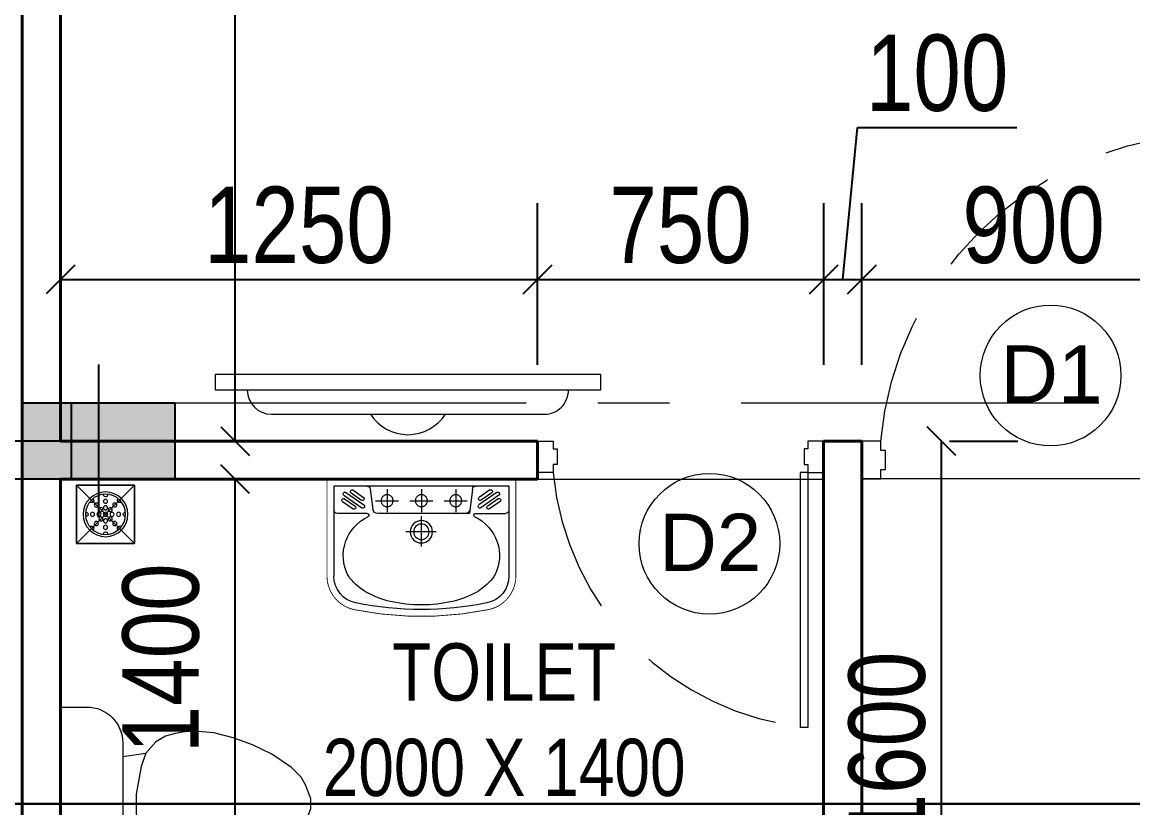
# Model space of a CAD drawing. Header units: metres. Extents: x 1689 to 2066, y 219 to 408.
# Drawn here: x 1902.657 to 1905.567, y 341.086 to 343.144 of the extents above; entities that cross this region are included whole.
import ezdxf

# ---------------------------------------------------------------- set-up
doc = ezdxf.new("R2010")
doc.units = ezdxf.units.M
doc.header["$LTSCALE"] = 1.5
for name, pattern in [('00_toilet$0$8th floor plan$0$HIDDEN', [0.375, 0.25, -0.125]), ('CENTER', [2, 1.25, -0.25, 0.25, -0.25]), ('HIDDEN', [0.375, 0.25, -0.125])]:
    doc.linetypes.add(name, pattern=pattern)
for name, color, linetype, lineweight in [('A- DOOR WINDOW TAGS', 7, 'Continuous', 5), ('A-DOOR', 13, 'Continuous', 13), ('A-FIXTURES', 127, 'Continuous', 5), ('A-FURNITURE', 252, 'Continuous', 5), ('A-GRID', 252, 'CENTER', 5), ('A-SYMBOL', 252, 'Continuous', 5), ('A-WALL', 1, 'Continuous', 40), ('A-Working Dimension', 42, 'Continuous', 5)]:
    doc.layers.add(name, color=color, linetype=linetype, lineweight=lineweight)
for name, color, linetype in [('A-COLUMN', 7, 'Continuous'), ('A-Text', 7, 'Continuous'), ('COLUMN', 70, 'Continuous')]:
    doc.layers.add(name, color=color, linetype=linetype)
doc.styles.add('DIM', font='arial.ttf', dxfattribs={"width": 0.8, "height": 0.2})
doc.styles.add('Roman', font='romans.shx', dxfattribs={"bigfont": 'bigfont.shx'})
doc.styles.get("Standard").update_dxf_attribs({"font": 'arial.ttf', "height": 0.2})
doc.dimstyles.new('W-DIM', dxfattribs={"dimtxt": 0.125, "dimasz": 0.075, "dimexe": 0.2, "dimexo": 0.2, "dimgap": 0.04, "dimtad": 1, "dimdec": 0, "dimlfac": 1000, "dimzin": 0, "dimdsep": 46, "dimtxsty": 'DIM', "dimblk": 'OBLIQUE', "dimcen": 0.09, "dimclrt": 7, "dimadec": 0, "dimazin": 0, "dimtfac": 1, "dimtdec": 0, "dimtofl": 0, "dimtmove": 0, "dimatfit": 3, "dimldrblk": 'OPEN90', "dimfxl": 0.1, "dimtolj": 1, "dimtzin": 0, "dimarcsym": 0})
doc.dimstyles.new('Working Dim', dxfattribs={"dimtxt": 0.125, "dimasz": 0.15, "dimexe": 0.09, "dimexo": 0.0625, "dimgap": 0, "dimtad": 0, "dimdec": 0, "dimlfac": 1000, "dimzin": 0, "dimdsep": 46, "dimtxsty": 'Standard', "dimblk": 'OBLIQUE', "dimcen": 0.09, "dimse1": 1, "dimse2": 1, "dimclrd": 256, "dimclre": 256, "dimadec": 0, "dimazin": 0, "dimtfac": 1, "dimtdec": 0, "dimtofl": 0, "dimtmove": 1, "dimatfit": 3, "dimldrblk": 'OBLIQUE', "dimfxl": 1, "dimtolj": 1, "dimtzin": 0, "dimlwd": -1, "dimlwe": -1, "dimarcsym": 0})
pattern_1 = [(0, (0, 0), (0, 6.985), [5.08, -1.905]), (90, (0, 0), (-6.985, 4e-16), [5.08, -1.905])]

# ---------------------------------------------------------------- blocks, each defined once
blk = doc.blocks.new('DOOR 1000 MM')
at = {"layer": 'A-DOOR'}
for p, q in [((0, 0.2714), (-0.0001, -0.6189)), ((0.0275, 0.2714), (0, 0.2714)), ((0.0275, 0.2714), (0.0273, -0.6189)), ((0.0273, -0.6189), (-0.0001, -0.6189))]:
    blk.add_line(p, q, dxfattribs=at)
for points in [[(-0.8628, 0.2989), (-0.8628, 0.2715), (-0.9177, 0.2715), (-0.9177, 0.3812), (-0.8628, 0.3812), (-0.8628, 0.3538), (-0.8491, 0.3538), (-0.8491, 0.2989)], [(0.0275, 0.2988), (0.0275, 0.2714), (0.0823, 0.2714), (0.0823, 0.3811), (0.0275, 0.3811), (0.0275, 0.3537), (0.0138, 0.3537), (0.0138, 0.2988)]]:
    blk.add_lwpolyline(points, close=True, dxfattribs=at)
at = {"layer": 'A-DOOR', "color": 150, "linetype": 'HIDDEN'}
blk.add_arc((0.1189, 0.3628), 0.9859, 185.3116, 264.6729, dxfattribs=at)
blk = doc.blocks.new('DOOR 750 MM')
at = {"layer": 'A-DOOR', "lineweight": 5}
for p, q in [((0, 0), (-0.0001, -0.6677)), ((0.0206, 0), (0, 0)), ((0.0206, 0), (0.0205, -0.6677)), ((0.0205, -0.6677), (-0.0001, -0.6677))]:
    blk.add_line(p, q, dxfattribs=at)
for points in [[(-0.6471, 0.0207), (-0.6471, 0.0001), (-0.6883, 0.0001), (-0.6883, 0.0824), (-0.6471, 0.0824), (-0.6471, 0.0618), (-0.6368, 0.0618), (-0.6368, 0.0207)], [(0.0206, 0.0206), (0.0206, 0), (0.0617, 0), (0.0617, 0.0823), (0.0206, 0.0823), (0.0206, 0.0617), (0.0103, 0.0617), (0.0103, 0.0206)]]:
    blk.add_lwpolyline(points, close=True, dxfattribs=at)
at = {"layer": 'A-DOOR', "color": 150, "linetype": 'HIDDEN', "lineweight": 5}
blk.add_arc((0.0891, 0.0685), 0.7394, 185.3116, 264.6729, dxfattribs=at)
blk = doc.blocks.new('A$C7F4022AB')
at = {"layer": 'A-FIXTURES'}
for p, q in [((0, 253.4, 0), (-69, 253.4, 0)), ((-452.9, 172.4, 0), (-401.9, 186.1, 0)), ((-401.9, 186.1, 0), (-351.3, 190.5, 0)), ((-351.3, 190.5, 0), (-326, 188.3, 0)), ((-326, 188.3, 0), (-300.5, 183.8, 0)), ((-300.5, 183.8, 0), (-275.1, 177, 0)), ((-275.1, 177, 0), (-249.7, 162.6, 0)), ((-554.5, 130.2, 0), (-503.7, 153.9, 0)), ((-503.7, 153.9, 0), (-452.9, 172.4, 0)), ((-249.7, 162.6, 0), (-224.3, 132.3, 0)), ((-163.7, 158.8, 0), (-163.7, -158.7, 0)), ((-605.3, 95, 0), (-554.5, 130.2, 0)), ((-224.3, 132.3, 0), (-211.6, 97.4, 0)), ((-163.7, 123.5, 0), (-224.3, 132.3, 0)), ((-630.7, 69.6, 0), (-605.3, 95, 0)), ((-211.6, 97.4, 0), (-198.9, 25.4, 0)), ((-643.4, 47.6, 0), (-630.7, 69.6, 0)), ((-656.1, 12.7, 0), (-643.4, 47.6, 0)), ((-656.1, -12.7, 0), (-656.1, 12.7, 0)), ((-198.9, 25.4, 0), (-198.9, -25.4, 0)), ((-643.4, -47.6, 0), (-656.1, -12.7, 0)), ((-198.9, -25.4, 0), (-211.6, -97.4, 0)), ((-630.7, -69.6, 0), (-643.4, -47.6, 0)), ((-605.3, -95, 0), (-630.7, -69.6, 0)), ((-554.5, -130.2, 0), (-605.3, -95, 0)), ((-211.6, -97.4, 0), (-224.3, -132.3, 0)), ((-503.7, -153.9, 0), (-554.5, -130.2, 0)), ((-224.3, -132.3, 0), (-249.7, -162.6, 0)), ((-163.7, -123.5, 0), (-224.3, -132.3, 0)), ((-452.9, -172.4, 0), (-503.7, -153.9, 0)), ((-401.9, -186.1, 0), (-452.9, -172.4, 0)), ((-249.7, -162.6, 0), (-275.1, -177, 0)), ((-351.3, -190.5, 0), (-401.9, -186.1, 0)), ((-326, -188.3, 0), (-351.3, -190.5, 0)), ((-300.5, -183.8, 0), (-326, -188.3, 0)), ((-275.1, -177, 0), (-300.5, -183.8, 0)), ((-69, -253.4, 0), (0, -253.4, 0))]:
    blk.add_line(p, q, dxfattribs=at)
blk.add_lwpolyline([(0, -253.4), (0, 253.4)], dxfattribs=at)
for centre, start, end in [((-69, 158.8, 0), 90, 180), ((-69, -158.7, 0), 180, 270)]:
    blk.add_arc(centre, 94.6, start, end, dxfattribs=at)
blk = doc.blocks.new('R')
at = {"layer": 'A-FIXTURES'}
for p, q in [((-7.06, 3), (13.02, 3)), ((-7.06, 3), (-7.06, -7.3)), ((-4.88, 2.56), (-3.65, 1.71)), ((-2.88, 2.66), (-2.53, -0.15)), ((8.84, 2.66), (8.55, 0.37)), ((10.83, 2.56), (9.61, 1.71)), ((13.02, 3), (13.02, -7.3)), ((-5.91, 1.96), (-3.84, 0.52)), ((-5.82, 1.54), (-4.62, 0.71)), ((-5.7, 2.3), (-3.61, 0.85)), ((-5.08, 2.23), (-3.88, 1.39)), ((11.66, 2.3), (9.57, 0.85)), ((11.86, 1.96), (9.79, 0.52)), ((11.04, 2.23), (9.83, 1.39)), ((11.78, 1.54), (10.58, 0.71)), ((-6.07, 1.23), (-4.84, 0.38)), ((12.02, 1.23), (10.8, 0.38)), ((-3.28, -0.15), (-6.67, -0.15)), ((-3.24, -0.15), (-6.67, -0.15)), ((-2.53, -0.15), (7.96, -0.15)), ((9.19, -0.15), (12.62, -0.15)), ((9.24, -0.15), (12.62, -0.15))]:
    blk.add_line(p, q, dxfattribs=at)
at = {"layer": 'A-FIXTURES', "linetype": 'HIDDEN'}
for p, q in [((-0.96, 2.66), (-0.96, 0.03)), ((2.98, 2.66), (2.98, 0.03)), ((6.91, 2.66), (6.91, 0.03)), ((0.37, 1.33), (-2.26, 1.33)), ((4.31, 1.33), (1.68, 1.33)), ((8.24, 1.33), (5.62, 1.33)), ((2.98, -3.9), (2.98, -0.46)), ((1.3, -2.23), (4.75, -2.23))]:
    blk.add_line(p, q, dxfattribs=at)
at = {"layer": 'A-FIXTURES', "const_width": 0.0984}
for points in [[(-7.85, 3.79), (-7.85, -7.3)], [(-7.85, 3.79), (13.8, 3.79)], [(13.8, 3.79), (13.8, -7.3)]]:
    blk.add_lwpolyline(points, dxfattribs=at)
for points in [[(-7.85, -7.3, 0.357062), (-4.69, -11.16, 0.357062)], [(10.65, -11.16, 0.357062), (13.8, -7.3, 0.357062)], [(-4.69, -11.16, 0.099824), (10.65, -11.16, 0.099824)]]:
    blk.add_lwpolyline(points, format="xyb", dxfattribs=at)
at = {"layer": 'A-FIXTURES', "linetype": 'HIDDEN'}
for centre in [(-0.96, 1.33), (2.98, 1.33), (6.91, 1.33)]:
    blk.add_circle(centre, 0.689, dxfattribs=at)
at = {"layer": 'A-FIXTURES'}
for radius in [1.28, 0.886]:
    blk.add_circle((2.98, -2.23), radius, dxfattribs=at)
for centre, radius, start, end in [((-4.97, 2.39), 0.197, 55.2198, 235.2187), ((-3.27, 2.61), 0.394, 7.2612, 90), ((9.23, 2.61), 0.394, 90, 172.7388), ((10.92, 2.39), 0.197, 304.7813, 124.7802), ((-5.93, 1.38), 0.197, 55.2224, 235.2214), ((-5.8, 2.12), 0.197, 55.2198, 235.2187), ((-3.77, 1.55), 0.197, 235.2224, 55.2214), ((9.72, 1.55), 0.197, 124.7786, 304.7776), ((11.75, 2.12), 0.197, 304.7813, 124.7802), ((11.89, 1.38), 0.197, 304.7786, 124.7776), ((-6.67, 0.25), 0.394, 180, 270), ((-4.73, 0.55), 0.197, 235.2198, 55.2187), ((-3.72, 0.68), 0.197, 235.2224, 55.2214), ((-2.01, 0.44), 0.591, 187.2612, 270), ((7.96, 0.44), 0.591, 270, 352.7388), ((9.68, 0.68), 0.197, 124.7786, 304.7776), ((10.69, 0.55), 0.197, 124.7813, 304.7802), ((12.62, 0.25), 0.394, 270, 0), ((-1.07, -4.96), 4.9, 115.1657, 207.0157), ((-3.24, -0.34), 0.197, 295.1657, 90), ((9.19, -0.34), 0.197, 90, 244.8343), ((7.03, -4.96), 4.9, 332.9843, 64.8343), ((-3.91, -7.3), 3.15, 180, 258.5988), ((-3.33, -6.11), 2.36, 207.0157, 218.7652), ((-0.17, -3.57), 6.42, 218.7652, 240.9454), ((6.12, -3.57), 6.42, 299.0546, 321.2348), ((9.87, -7.3), 3.15, 281.4012, 0), ((9.29, -6.11), 2.36, 321.2348, 332.9843), ((1.73, -0.15), 10.33, 240.9454, 257.0408), ((4.23, -0.15), 10.33, 282.9592, 299.0546), ((2.98, 26.86), 38, 258.5988, 281.4012), ((2.98, 5.27), 15.89, 257.0408, 270), ((2.98, 5.27), 15.89, 270, 282.9592)]:
    blk.add_arc(centre, radius, start, end, dxfattribs=at)
blk = doc.blocks.new('CUT OUT 100x100')
at = {"layer": 'A-FIXTURES'}
for p, q in [((-50, -50), (50.8, 50.8)), ((50.8, -50), (-50, 50.8))]:
    blk.add_line(p, q, dxfattribs=at)
at = {"layer": 'A-FIXTURES', "color": 1}
blk.add_lwpolyline([(-50, 50.8), (-50, -50), (50.8, -50), (50.8, 50.8)], close=True, dxfattribs=at)
at = {"layer": 'A-FIXTURES'}
blk.add_lwpolyline([(-50, 50.8), (50.8, 50.8), (50.8, -50), (-50, -50)], close=True, dxfattribs=at)
at = {"layer": 'A-FIXTURES', "color": 1}
blk.add_circle((0.4, 0.4), 38.8, dxfattribs=at)
at = {"layer": 'A-FIXTURES', "color": 7}
for centre, radius in [((0.4, 0.4), 34.8), ((-15.6, 16.4), 3.56), ((0.4, 23), 3.56), ((16.4, 16.4), 3.56), ((-22.2, 0.4), 3.56), ((-10.9, 0.4), 3.56), ((-7.6, 8.4), 3.56), ((0.4, 11.7), 3.56), ((0.4, 0.4), 3.56), ((8.4, 8.4), 3.56), ((11.7, 0.4), 3.56), ((23, 0.4), 3.56), ((-15.6, -15.6), 3.56), ((-7.6, -7.6), 3.56), ((0.4, -10.9), 3.56), ((0.4, -22.2), 3.56), ((8.4, -7.6), 3.56), ((16.4, -15.6), 3.56)]:
    blk.add_circle(centre, radius, dxfattribs=at)
for centre, start, end in [((-23.6, 24.4), 212.6981, 57.3019), ((0.4, 34.3), 167.6981, 12.3019), ((24.4, 24.4), 122.6981, 327.3019), ((-33.6, 0.4), 257.6981, 102.3019), ((34.3, 0.4), 77.6981, 282.3019), ((-23.6, -23.6), 302.6981, 147.3019), ((0.4, -33.6), 347.6981, 192.3019), ((24.4, -23.6), 32.6981, 237.3019)]:
    blk.add_arc(centre, 3.56, start, end, dxfattribs=at)
blk = doc.blocks.new('terey')
h = blk.add_hatch()
h.set_pattern_fill('ANGLE')
h.set_pattern_definition(pattern_1)
h.paths.add_polyline_path([(1491.3427, 474.5722), (1491.5427, 474.5722), (1491.5427, 474.9722), (1491.3427, 474.9722)])
h = blk.add_hatch(color=7)
h.dxf.hatch_style = 1
h.paths.add_polyline_path([(1491.5427, 474.9722), (1491.3427, 474.9722), (1491.3427, 474.5722), (1491.5427, 474.5722)])
at = {"layer": 'A-FURNITURE'}
h = blk.add_hatch(dxfattribs=at)
h.set_pattern_fill('ANGLE')
h.set_pattern_definition(pattern_1)
h.paths.add_polyline_path([(1491.5427, 474.9722), (1491.3427, 474.9722), (1491.3427, 474.5722), (1491.5427, 474.5722)])
at = {"layer": 'A-FURNITURE', "color": 7}
blk.add_lwpolyline([(1491.3427, 474.9722), (1491.5427, 474.9722), (1491.5427, 474.5722), (1491.3427, 474.5722), (1491.3427, 474.9722)], dxfattribs=at)
blk = doc.blocks.new('_Oblique')
at = {"color": 0, "linetype": 'ByBlock', "lineweight": -2}
blk.add_line((-0.5, -0.5), (0.5, 0.5), dxfattribs=at)
blk = doc.blocks.new('*D251')
at = {"layer": 'A-Working Dimension', "transparency": 16777216}
for p, q in [((1901.7571, 346.7467), (1901.7571, 339.4883)), ((1901.7571, 331.4967), (1901.7571, 338.7552))]:
    blk.add_line(p, q, dxfattribs=at)
at = {"layer": 'Defpoints', "color": 0, "linetype": 'Continuous', "transparency": 16777216}
for p in [(1902.0132, 346.7467), (1901.7571, 331.4967), (1902.6575, 331.4967)]:
    blk.add_point(p, dxfattribs=at)
at = {"layer": 'A-Working Dimension', "linetype": 'Continuous', "transparency": 16777216, "xscale": 0.15, "yscale": 0.15, "zscale": 0.15}
for p, rotation in [((1901.7571, 346.7467), 90), ((1901.7571, 331.4967), 270)]:
    blk.add_blockref('_Oblique', p, dxfattribs=dict(at, rotation=rotation))
at = {"layer": 'A-Working Dimension', "color": 0, "linetype": 'Continuous', "transparency": 16777216, "insert": (1901.7571, 339.1217), "char_height": 0.2, "attachment_point": 5, "rotation": 90}
blk.add_mtext('\\A1;15250', dxfattribs=at)
blk = doc.blocks.new('*D237')
at = {"layer": 'A-Working Dimension', "color": 0, "lineweight": -2, "transparency": 16777216}
for p, q in [((1902.7575, 342.5276), (1902.7575, 342.6697)), ((1904.0075, 342.2467), (1904.0075, 342.6697)), ((1902.7575, 342.4697), (1904.0075, 342.4697))]:
    blk.add_line(p, q, dxfattribs=at)
at = {"layer": 'Defpoints', "color": 0, "transparency": 16777216}
for p in [(1904.0075, 342.4697), (1902.7575, 342.3276), (1904.0075, 342.0467)]:
    blk.add_point(p, dxfattribs=at)
at = {"layer": 'A-Working Dimension', "color": 0, "lineweight": -2, "transparency": 16777216, "xscale": 0.075, "yscale": 0.075, "zscale": 0.075, "rotation": 180}
blk.add_blockref('_Oblique', (1902.7575, 342.4697), dxfattribs=at)
at = {"layer": 'A-Working Dimension', "color": 0, "lineweight": -2, "transparency": 16777216, "xscale": 0.075, "yscale": 0.075, "zscale": 0.075}
blk.add_blockref('_Oblique', (1904.0075, 342.4697), dxfattribs=at)
at = {"layer": 'A-Working Dimension', "transparency": 16777216, "insert": (1903.3825, 342.6118), "char_height": 0.2, "attachment_point": 5, "style": 'DIM'}
blk.add_mtext('\\A1;1250', dxfattribs=at)
blk = doc.blocks.new('_Open90')
at = {"color": 0, "linetype": 'ByBlock', "lineweight": -2}
for p, q in [((-0.5, 0.5), (0, 0)), ((0, 0), (-1, 0)), ((0, 0), (-0.5, -0.5))]:
    blk.add_line(p, q, dxfattribs=at)
blk = doc.blocks.new('*D238')
at = {"layer": 'A-Working Dimension', "color": 0, "lineweight": -2, "transparency": 16777216}
for p, q in [((1904.0075, 342.2467), (1904.0075, 342.6697)), ((1904.7575, 342.2466), (1904.7575, 342.6697)), ((1904.0075, 342.4697), (1904.7575, 342.4697))]:
    blk.add_line(p, q, dxfattribs=at)
at = {"layer": 'Defpoints', "color": 0, "transparency": 16777216}
for p in [(1904.7575, 342.4697), (1904.0075, 342.0467), (1904.7575, 342.0466)]:
    blk.add_point(p, dxfattribs=at)
at = {"layer": 'A-Working Dimension', "color": 0, "lineweight": -2, "transparency": 16777216, "xscale": 0.075, "yscale": 0.075, "zscale": 0.075, "rotation": 180}
blk.add_blockref('_Oblique', (1904.0075, 342.4697), dxfattribs=at)
at = {"layer": 'A-Working Dimension', "color": 0, "lineweight": -2, "transparency": 16777216, "xscale": 0.075, "yscale": 0.075, "zscale": 0.075}
blk.add_blockref('_Oblique', (1904.7575, 342.4697), dxfattribs=at)
at = {"layer": 'A-Working Dimension', "transparency": 16777216, "insert": (1904.3825, 342.6118), "char_height": 0.2, "attachment_point": 5, "style": 'DIM'}
blk.add_mtext('\\A1;750', dxfattribs=at)
blk = doc.blocks.new('*D389')
at = {"layer": 'A-Working Dimension', "color": 0, "lineweight": -2, "transparency": 16777216}
for p, q in [((1904.8075, 342.4697), (1904.8459, 342.8681)), ((1904.8459, 342.8681), (1905.2638, 342.8681)), ((1904.7575, 342.2466), (1904.7575, 342.6697)), ((1904.8575, 342.2467), (1904.8575, 342.6697)), ((1904.7575, 342.4697), (1904.8575, 342.4697))]:
    blk.add_line(p, q, dxfattribs=at)
at = {"layer": 'Defpoints', "color": 0, "transparency": 16777216}
for p in [(1904.8575, 342.4697), (1904.7575, 342.0466), (1904.8575, 342.0467)]:
    blk.add_point(p, dxfattribs=at)
at = {"layer": 'A-Working Dimension', "color": 0, "lineweight": -2, "transparency": 16777216, "xscale": 0.075, "yscale": 0.075, "zscale": 0.075, "rotation": 180}
blk.add_blockref('_Oblique', (1904.7575, 342.4697), dxfattribs=at)
at = {"layer": 'A-Working Dimension', "color": 0, "lineweight": -2, "transparency": 16777216, "xscale": 0.075, "yscale": 0.075, "zscale": 0.075}
blk.add_blockref('_Oblique', (1904.8575, 342.4697), dxfattribs=at)
at = {"layer": 'A-Working Dimension', "transparency": 16777216, "insert": (1905.0548, 343.0102), "char_height": 0.2, "attachment_point": 5, "style": 'DIM'}
blk.add_mtext('\\A1;100', dxfattribs=at)
blk = doc.blocks.new('*D390')
at = {"layer": 'A-Working Dimension', "color": 0, "lineweight": -2, "transparency": 16777216}
for p, q in [((1904.8575, 342.2467), (1904.8575, 342.6697)), ((1905.7575, 342.2467), (1905.7575, 342.6697)), ((1904.8575, 342.4697), (1905.7575, 342.4697))]:
    blk.add_line(p, q, dxfattribs=at)
at = {"layer": 'Defpoints', "color": 0, "transparency": 16777216}
for p in [(1905.7575, 342.4697), (1904.8575, 342.0467), (1905.7575, 342.0467)]:
    blk.add_point(p, dxfattribs=at)
at = {"layer": 'A-Working Dimension', "color": 0, "lineweight": -2, "transparency": 16777216, "xscale": 0.075, "yscale": 0.075, "zscale": 0.075, "rotation": 180}
blk.add_blockref('_Oblique', (1904.8575, 342.4697), dxfattribs=at)
at = {"layer": 'A-Working Dimension', "color": 0, "lineweight": -2, "transparency": 16777216, "xscale": 0.075, "yscale": 0.075, "zscale": 0.075}
blk.add_blockref('_Oblique', (1905.7575, 342.4697), dxfattribs=at)
at = {"layer": 'A-Working Dimension', "transparency": 16777216, "insert": (1905.3075, 342.6118), "char_height": 0.2, "attachment_point": 5, "style": 'DIM'}
blk.add_mtext('\\A1;900', dxfattribs=at)
blk = doc.blocks.new('*D422')
at = {"layer": 'A-Working Dimension', "color": 0, "linetype": 'Continuous', "lineweight": -2, "transparency": 16777216}
blk.add_line((1903.2155, 340.5467), (1903.2155, 341.9467), dxfattribs=at)
at = {"layer": 'Defpoints', "color": 0, "linetype": 'Continuous', "transparency": 16777216}
for p in [(1903.2155, 341.9467), (1903.2155, 341.9467), (1903.2155, 340.5467)]:
    blk.add_point(p, dxfattribs=at)
at = {"layer": 'A-Working Dimension', "color": 0, "linetype": 'Continuous', "lineweight": -2, "transparency": 16777216, "xscale": 0.075, "yscale": 0.075, "zscale": 0.075}
for p, rotation in [((1903.2155, 341.9467), 90), ((1903.2155, 340.5467), 270)]:
    blk.add_blockref('_Oblique', p, dxfattribs=dict(at, rotation=rotation))
at = {"layer": 'A-Working Dimension', "linetype": 'Continuous', "transparency": 16777216, "insert": (1903.0214, 341.4776), "char_height": 0.2, "attachment_point": 5, "rotation": 90, "style": 'DIM'}
blk.add_mtext('\\A1;1400', dxfattribs=at)
blk = doc.blocks.new('*D423')
at = {"layer": 'A-Working Dimension', "color": 0, "linetype": 'Continuous', "lineweight": -2, "transparency": 16777216}
for p, q in [((1903.2074, 345.0467), (1903.0155, 345.0467)), ((1903.2155, 342.0467), (1903.2155, 345.0467))]:
    blk.add_line(p, q, dxfattribs=at)
at = {"layer": 'Defpoints', "color": 0, "linetype": 'Continuous', "transparency": 16777216}
for p in [(1903.2155, 345.0467), (1903.4074, 345.0467), (1903.2155, 342.0467)]:
    blk.add_point(p, dxfattribs=at)
at = {"layer": 'A-Working Dimension', "color": 0, "linetype": 'Continuous', "lineweight": -2, "transparency": 16777216, "xscale": 0.075, "yscale": 0.075, "zscale": 0.075}
for p, rotation in [((1903.2155, 345.0467), 90), ((1903.2155, 342.0467), 270)]:
    blk.add_blockref('_Oblique', p, dxfattribs=dict(at, rotation=rotation))
at = {"layer": 'A-Working Dimension', "linetype": 'Continuous', "transparency": 16777216, "insert": (1903.0733, 343.5467), "char_height": 0.2, "attachment_point": 5, "rotation": 90, "style": 'DIM'}
blk.add_mtext('\\A1;3000', dxfattribs=at)
blk = doc.blocks.new('*D281')
at = {"layer": 'A-Working Dimension', "color": 0, "lineweight": -2, "transparency": 16777216}
for p, q in [((1905.0661, 340.4467), (1905.0661, 342.0467)), ((1905.0875, 342.0467), (1905.2661, 342.0467)), ((1905.0575, 340.4467), (1905.2661, 340.4467))]:
    blk.add_line(p, q, dxfattribs=at)
at = {"layer": 'Defpoints', "color": 0, "transparency": 16777216}
for p in [(1904.8875, 342.0467), (1905.0661, 342.0467), (1904.8575, 340.4467)]:
    blk.add_point(p, dxfattribs=at)
at = {"layer": 'A-Working Dimension', "color": 0, "lineweight": -2, "transparency": 16777216, "xscale": 0.075, "yscale": 0.075, "zscale": 0.075}
for p, rotation in [((1905.0661, 342.0467), 90), ((1905.0661, 340.4467), 270)]:
    blk.add_blockref('_Oblique', p, dxfattribs=dict(at, rotation=rotation))
at = {"layer": 'A-Working Dimension', "transparency": 16777216, "insert": (1904.924, 341.2467), "char_height": 0.2, "attachment_point": 5, "rotation": 90, "style": 'DIM'}
blk.add_mtext('\\A1;1600', dxfattribs=at)
blk = doc.blocks.new('D1')
at = {"layer": 'A- DOOR WINDOW TAGS', "lineweight": 5}
blk.add_circle((1700.4373, 432.369), 0.1843, dxfattribs=at)
at = {"layer": 'A- DOOR WINDOW TAGS', "insert": (1700.3055, 432.4478), "char_height": 0.15, "attachment_point": 1, "style": 'Roman'}
blk.add_mtext_dynamic_manual_height_columns('{\\fArial|b0|i0|c0|p34;D1}', width=0.246397, gutter_width=0.325, heights=[0], dxfattribs=at)
blk = doc.blocks.new('D2')
at = {"layer": 'A- DOOR WINDOW TAGS', "lineweight": 5}
blk.add_circle((1698.5268, 436.9029), 0.1843, dxfattribs=at)
at = {"layer": 'A- DOOR WINDOW TAGS', "insert": (1698.395, 436.9816), "char_height": 0.15, "attachment_point": 1, "style": 'Roman'}
blk.add_mtext_dynamic_manual_height_columns('{\\fArial|b0|i0|c0|p34;D2}', width=0.246397, gutter_width=0.325, heights=[0], dxfattribs=at)
blk = doc.blocks.new('0.2X0.4')
at = {"layer": 'COLUMN'}
h = blk.add_hatch(dxfattribs=at)
h.set_pattern_fill('ANGLE', color=256)
h.set_pattern_definition([(0, (-1673.224, -421.962), (0, 6.985), [5.08, -1.905]), (90, (-1673.224, -421.962), (-6.985, 4e-16), [5.08, -1.905])])
h.paths.add_polyline_path([(-0.1, 0.2), (0.1, 0.2), (0.1, -0.2), (-0.1, -0.2)])
h = blk.add_hatch(color=256, dxfattribs=at)
h.dxf.hatch_style = 1
h.paths.add_polyline_path([(-0.1, 0.2), (0.1, 0.2), (0.1, -0.2), (-0.1, -0.2)])
for p, q in [((0, -0.3), (0, 0.3)), ((0.2, 0), (-0.2, 0))]:
    blk.add_line(p, q, dxfattribs=at)
blk.add_lwpolyline([(-0.1, 0.2), (0.1, 0.2), (0.1, -0.2), (-0.1, -0.2)], close=True, dxfattribs=at)
blk = doc.blocks.new('GRID 01')
at = {"layer": 'A-GRID', "ltscale": 0.5}
for p, q in [((0, 17.1013), (0, 0.3133)), ((-1.2166, 11.3529), (10.53, 11.3529))]:
    blk.add_line(p, q, dxfattribs=at)
at = {"layer": 'A-COLUMN', "rotation": 90}
blk.add_blockref('0.2X0.4', (0.1, 11.2531), dxfattribs=at)
blk = doc.blocks.new('*D380')
at = {"layer": 'A-Working Dimension', "color": 0, "linetype": 'Continuous', "lineweight": -2, "ltscale": 50, "transparency": 16777216}
for p, q in [((1903.1114, 341.9467), (1901.8355, 341.9467)), ((1902.0355, 341.9467), (1902.0355, 337.8967)), ((1903.1114, 337.8967), (1901.8355, 337.8967))]:
    blk.add_line(p, q, dxfattribs=at)
at = {"layer": 'Defpoints', "color": 0, "ltscale": 50, "transparency": 16777216}
for p in [(1903.3114, 341.9467), (1902.0355, 337.8967), (1903.3114, 337.8967)]:
    blk.add_point(p, dxfattribs=at)
at = {"layer": 'A-Working Dimension', "color": 0, "lineweight": -2, "ltscale": 50, "transparency": 16777216, "xscale": 0.075, "yscale": 0.075, "zscale": 0.075}
for p, rotation in [((1902.0355, 341.9467), 90), ((1902.0355, 337.8967), 270)]:
    blk.add_blockref('_Oblique', p, dxfattribs=dict(at, rotation=rotation))
at = {"layer": 'A-Working Dimension', "color": 7, "ltscale": 50, "transparency": 16777216, "insert": (1901.8934, 339.9217), "char_height": 0.2, "attachment_point": 5, "rotation": 90, "style": 'DIM', "bg_fill": 3, "box_fill_scale": 1.1, "bg_fill_color": 256, "bg_fill_true_color": 13158600, "bg_fill_transparency": 0}
blk.add_mtext('\\A1;4050', dxfattribs=at)

msp = doc.modelspace()

# ---------------------------------------------------------------- linework, layer by layer
at = {"lineweight": 30, "elevation": 0}
msp.add_lwpolyline([(1912.28453, 343.42741), (1912.28453, 343.14572), (1907.47154, 343.14572), (1907.47154, 341.09674), (1901.98973, 341.09674)], dxfattribs=at)
at = {"layer": 'A-FURNITURE'}
msp.add_line((1903.3103, 342.11716, -0.78483), (1904.02569, 342.1171), dxfattribs=at)
at = {"layer": 'A-FURNITURE', "elevation": -0.78483}
msp.add_lwpolyline([(1903.16369, 342.18023), (1903.16369, 342.22228), (1904.17286, 342.22228), (1904.17286, 342.18023)], close=True, dxfattribs=at)
at = {"layer": 'A-FURNITURE'}
for centre, radius, start, end in [((1903.3103, 342.18023, -0.78483), 0.06307, 180, 270), ((1904.02569, 342.18018), 0.06307, 270, 0.04637), ((1903.66828, 342.18023, -0.78483), 0.11675, 212.71202, 327.27981)]:
    msp.add_arc(centre, radius, start, end, dxfattribs=at)
at = {"layer": 'A-SYMBOL', "linetype": 'Continuous'}
msp.add_line((1904.00748, 341.94674), (1904.75748, 341.94674), dxfattribs=at)
at = {"layer": 'A-SYMBOL'}
msp.add_line((1905.75748, 341.94809), (1904.85748, 341.94809), dxfattribs=at)
at = {"layer": 'A-WALL', "color": 1}
for p, q in [((1902.65748, 346.74674), (1902.65748, 334.49674)), ((1902.75748, 342.04674), (1902.75748, 345.04674)), ((1904.00748, 342.04674), (1902.75748, 342.04674)), ((1904.00748, 341.94674), (1904.00748, 342.04674)), ((1904.75748, 340.54674), (1904.75748, 342.04674)), ((1904.85748, 342.04674), (1904.75748, 342.04674)), ((1904.85748, 341.94674), (1904.85748, 342.04674)), ((1902.75748, 340.54674), (1902.75748, 341.94674)), ((1904.00748, 341.94674), (1902.75748, 341.94674)), ((1904.85748, 341.94674), (1904.85748, 340.44674))]:
    msp.add_line(p, q, dxfattribs=at)

# ---------------------------------------------------------------- block references
at = {"layer": 'A- DOOR WINDOW TAGS'}
for name, p in [('D1', (204.91475, -90.15045)), ('D2', (205.93133, -95.12517))]:
    msp.add_blockref(name, p, dxfattribs=at)
at = {"layer": 'A-DOOR', "xscale": -0.9000000074066975, "yscale": 0.9000000074066975, "zscale": 0.9000000074066975, "rotation": 180}
msp.add_blockref('DOOR 1000 MM', (1905.68338, 342.29109), dxfattribs=at)
at = {"layer": 'A-DOOR'}
msp.add_blockref('DOOR 750 MM', (1904.69576, 341.96434), dxfattribs=at)
at = {"layer": 'A-FIXTURES', "extrusion": (-0.003393, -9.92905e-06, -0.999994), "xscale": 0.001512323228356699, "yscale": 0.001512323228356699, "zscale": -0.001512323228356699}
msp.add_blockref('CUT OUT 100x100', (-1902.86549, 341.85419, -6.4597), dxfattribs=at)
at = {"layer": 'A-FIXTURES'}
for name, p, xscale, yscale, zscale in [('R', (1903.77151, 341.86013), -0.0228571428569922, 0.0228571428569922, 0.0228571428569922), ('A$C7F4022AB', (1902.75748, 341.09674), -0.0009999999999999, 0.0009999999999999, 0.0009999999999999)]:
    msp.add_blockref(name, p, dxfattribs=dict(at, xscale=xscale, yscale=yscale, zscale=zscale))
at = {"layer": 'A-FURNITURE', "color": 2, "rotation": 90}
msp.add_blockref('terey', (2377.62972, -1149.39596), dxfattribs=at)
at = {"layer": 'A-GRID', "linetype": '00_toilet$0$8th floor plan$0$HIDDEN'}
msp.add_blockref('GRID 01', (1902.75748, 330.7938), dxfattribs=at)

# ---------------------------------------------------------------- texts
at = {"layer": 'A-Text', "insert": (1903.08531, 341.51701), "char_height": 0.15, "width": 1.6699508, "attachment_point": 1, "style": 'DIM'}
msp.add_mtext('\\pxqc;TOILET\\P2000 X 1400', dxfattribs=at)

# ---------------------------------------------------------------- dimensions: what is measured, and where the dimension line sits
at = {"layer": 'A-Working Dimension', "color": 0, "linetype": 'Continuous'}
dim = msp.add_linear_dim(base=(1901.75707, 331.49674), p1=(1902.01322, 346.74674), p2=(1902.65748, 331.49674), angle=90, dimstyle='Working Dim', dxfattribs=at)
dim.commit()
dim.dimension.update_dxf_attribs({"geometry": '*D251', "text_midpoint": (1901.75707, 339.12174)})
at = {"layer": 'A-Working Dimension', "linetype": 'Continuous'}
dim = msp.add_linear_dim(base=(1903.21548, 345.04674), p1=(1903.21548, 342.04674), p2=(1903.40745, 345.04674), angle=90, dimstyle='W-DIM', override={"dimclrt": 256, "dimtmove": 1}, dxfattribs=at)
dim.commit()
dim.dimension.update_dxf_attribs({"geometry": '*D423', "text_midpoint": (1903.0733, 343.54674)})
at = {"layer": 'A-Working Dimension'}
dim = msp.add_linear_dim(base=(1904.85748, 342.46969), p1=(1904.75748, 342.04665), p2=(1904.85748, 342.04674), dimstyle='W-DIM', override={"dimclrt": 256, "dimtmove": 1}, dxfattribs=at)
dim.commit()
dim.dimension.update_dxf_attribs({"geometry": '*D389', "text_midpoint": (1904.88588, 342.86807), "dimtype": 128})
for base, p1, p2, picture, middle in [((1904.00748, 342.46969), (1902.75748, 342.32765), (1904.00748, 342.04674), '*D237', (1903.38248, 342.6118)), ((1904.75748, 342.46969), (1904.00748, 342.04674), (1904.75748, 342.04665), '*D238', (1904.38248, 342.6118)), ((1905.75748, 342.46969), (1904.85748, 342.04674), (1905.75748, 342.04674), '*D390', (1905.30748, 342.6118))]:
    dim = msp.add_linear_dim(base=base, p1=p1, p2=p2, dimstyle='W-DIM', override={"dimclrt": 256, "dimtmove": 1}, dxfattribs=at)
    dim.commit()
    dim.dimension.update_dxf_attribs({"geometry": picture, "text_midpoint": middle})
dim = msp.add_linear_dim(base=(1905.06612, 342.04674), p1=(1904.85748, 340.44674), p2=(1904.88748, 342.04674), angle=90, dimstyle='W-DIM', override={"dimclrt": 256, "dimtmove": 1}, dxfattribs=at)
dim.commit()
dim.dimension.update_dxf_attribs({"geometry": '*D281', "text_midpoint": (1905.06612, 341.24674), "dimtype": 128})
at = {"layer": 'A-Working Dimension', "linetype": 'Continuous'}
dim = msp.add_linear_dim(base=(1903.21548, 341.94674), p1=(1903.21548, 340.54674), p2=(1903.21548, 341.94674), angle=90, dimstyle='W-DIM', override={"dimclrt": 256, "dimtmove": 1}, dxfattribs=at)
dim.commit()
dim.dimension.update_dxf_attribs({"geometry": '*D422', "text_midpoint": (1903.16351, 341.47755), "dimtype": 128})

# ---------------------------------------------------------------- next in the draw order: dimensions: what is measured, and where the dimension line sits
at = {"layer": 'A-Working Dimension', "ltscale": 50}
dim = msp.add_linear_dim(base=(1902.03548, 337.89674), p1=(1903.31141, 341.94674), p2=(1903.31141, 337.89674), angle=90, dimstyle='W-DIM', override={"dimfxl": 100, "dimtfill": 1, "dimarcsym": 1}, dxfattribs=at)
dim.commit()
dim.dimension.update_dxf_attribs({"geometry": '*D380', "text_midpoint": (1901.89337, 339.92174)})

doc.saveas('drawing.dxf')
